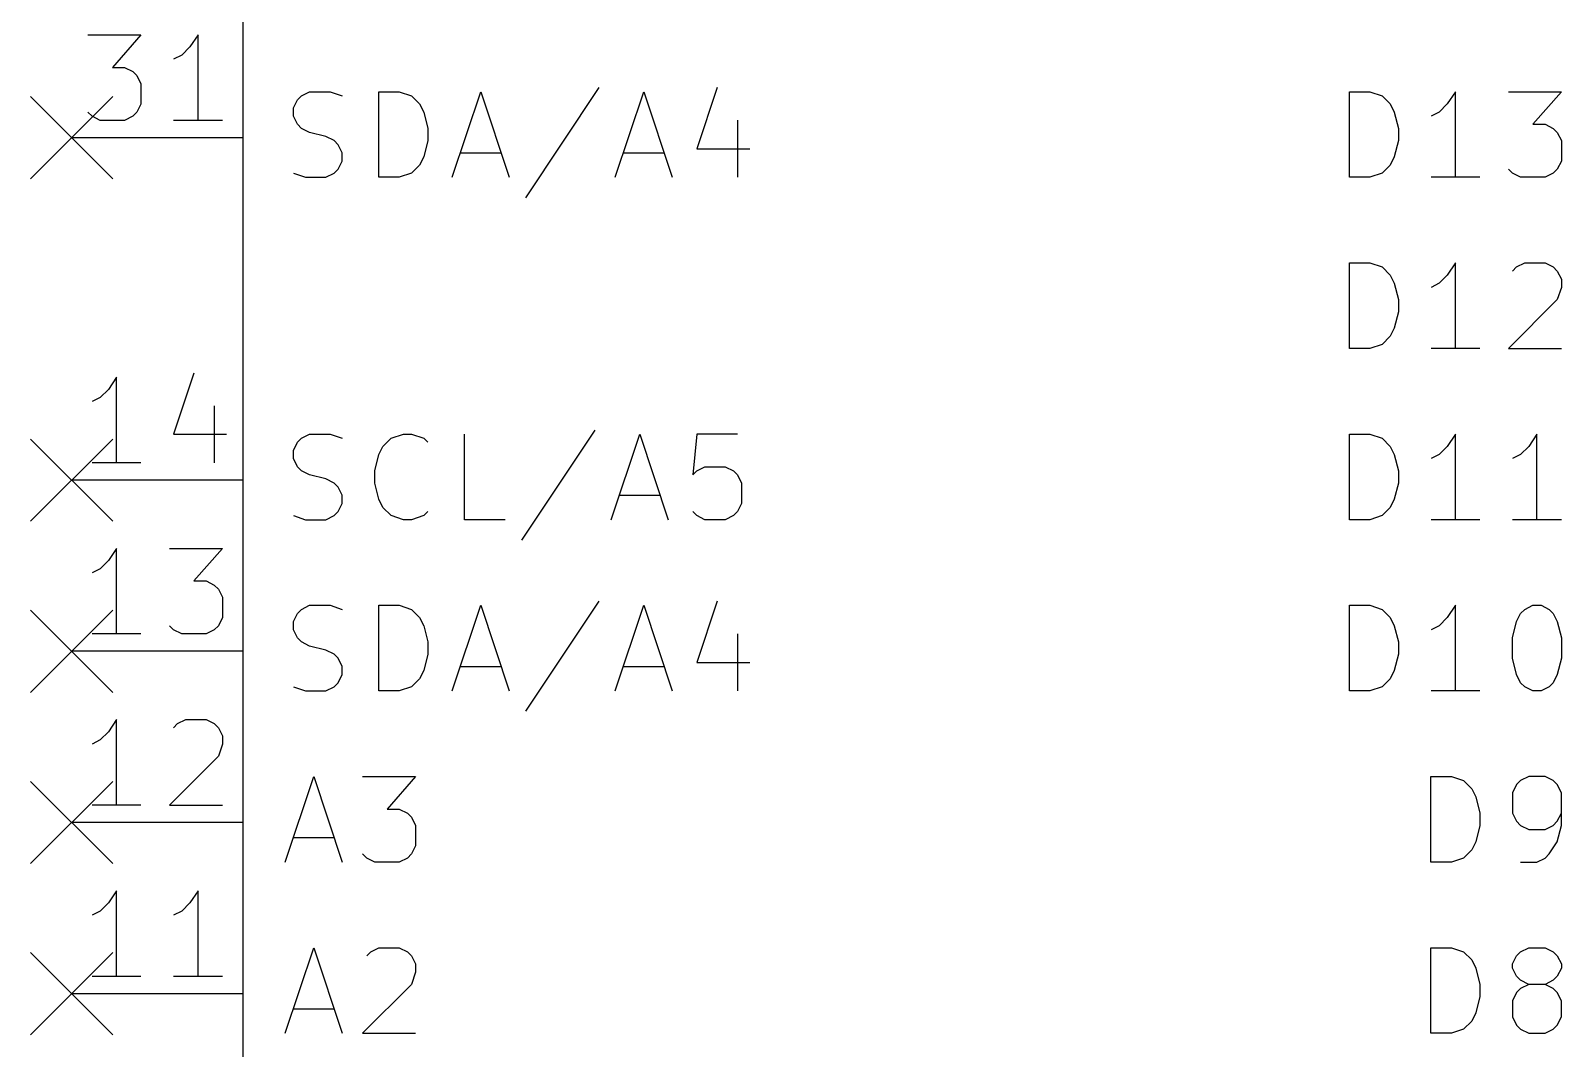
# Model space of a CAD drawing. Extents: x 0.4 to 11.3, y -7.9 to -0.4.
# Drawn here: x 1.376 to 2.27, y -5.132 to -4.537 of the extents above; entities that cross this region are included whole.
import ezdxf

# ---------------------------------------------------------------- set-up
doc = ezdxf.new("R2010")
doc.units = 0
doc.header["$MEASUREMENT"] = 0
for name, color, linetype in [('BLUE2', 5, 'CONTINUOUS'), ('CYAN2', 4, 'CONTINUOUS'), ('LYELLOW', 51, 'CONTINUOUS'), ('RED2', 1, 'CONTINUOUS'), ('RED3', 11, 'CONTINUOUS')]:
    doc.layers.add(name, color=color, linetype=linetype)

msp = doc.modelspace()

# ---------------------------------------------------------------- linework, layer by layer
at = {"layer": 'BLUE2', "linetype": 'CONTINUOUS'}
for p, q in [((1.376, -4.576), (1.424, -4.624)), ((1.424, -4.576), (1.376, -4.624)), ((1.376, -4.776), (1.424, -4.824)), ((1.424, -4.776), (1.376, -4.824)), ((1.376, -4.876), (1.424, -4.924)), ((1.424, -4.876), (1.376, -4.924)), ((1.376, -4.976), (1.424, -5.024)), ((1.424, -4.976), (1.376, -5.024)), ((1.376, -5.076), (1.424, -5.124)), ((1.424, -5.076), (1.376, -5.124))]:
    msp.add_line(p, q, dxfattribs=at)
at = {"layer": 'CYAN2', "linetype": 'CONTINUOUS'}
for p, q in [((1.70809, -4.57075), (1.66524, -4.63504)), ((1.70809, -4.57075), (1.66524, -4.63504)), ((1.77714, -4.57075), (1.76524, -4.60646)), ((1.77714, -4.57075), (1.76524, -4.60646)), ((1.52952, -4.58265), (1.5319, -4.57789)), ((1.52952, -4.58265), (1.5319, -4.57789)), ((1.5319, -4.57789), (1.53428, -4.57551)), ((1.5319, -4.57789), (1.53428, -4.57551)), ((1.53428, -4.57551), (1.53905, -4.57313)), ((1.53428, -4.57551), (1.53905, -4.57313)), ((1.53905, -4.57313), (1.55095, -4.57313)), ((1.53905, -4.57313), (1.55095, -4.57313)), ((1.55095, -4.57313), (1.55809, -4.57551)), ((1.55095, -4.57313), (1.55809, -4.57551)), ((1.57952, -4.62313), (1.57952, -4.57313)), ((1.57952, -4.57313), (1.59143, -4.57313)), ((1.57952, -4.62313), (1.57952, -4.57313)), ((1.57952, -4.57313), (1.59143, -4.57313)), ((1.59143, -4.57313), (1.59857, -4.57551)), ((1.59143, -4.57313), (1.59857, -4.57551)), ((1.59857, -4.57551), (1.60333, -4.58028)), ((1.59857, -4.57551), (1.60333, -4.58028)), ((1.62238, -4.62313), (1.63904, -4.57313)), ((1.62238, -4.62313), (1.63904, -4.57313)), ((1.63904, -4.57313), (1.65571, -4.62313)), ((1.63904, -4.57313), (1.65571, -4.62313)), ((1.71762, -4.62313), (1.73428, -4.57313)), ((1.71762, -4.62313), (1.73428, -4.57313)), ((1.73428, -4.57313), (1.75095, -4.62313)), ((1.73428, -4.57313), (1.75095, -4.62313)), ((2.14667, -4.62313), (2.14667, -4.57313)), ((2.14667, -4.57313), (2.15857, -4.57313)), ((2.14667, -4.62313), (2.14667, -4.57313)), ((2.14667, -4.57313), (2.15857, -4.57313)), ((2.15857, -4.57313), (2.16571, -4.57551)), ((2.15857, -4.57313), (2.16571, -4.57551)), ((2.16571, -4.57551), (2.17048, -4.58028)), ((2.16571, -4.57551), (2.17048, -4.58028)), ((2.20857, -4.57313), (2.20381, -4.58028)), ((2.20857, -4.57313), (2.20381, -4.58028)), ((2.20857, -4.62313), (2.20857, -4.57313)), ((2.20857, -4.62313), (2.20857, -4.57313)), ((2.23952, -4.57313), (2.27048, -4.57313)), ((2.23952, -4.57313), (2.27048, -4.57313)), ((2.27048, -4.57313), (2.25381, -4.59218)), ((2.27048, -4.57313), (2.25381, -4.59218)), ((1.52952, -4.58742), (1.52952, -4.58265)), ((1.52952, -4.58742), (1.52952, -4.58265)), ((1.5319, -4.59218), (1.52952, -4.58742)), ((1.5319, -4.59218), (1.52952, -4.58742)), ((1.60333, -4.58028), (1.60571, -4.58504)), ((1.60333, -4.58028), (1.60571, -4.58504)), ((1.60571, -4.58504), (1.60809, -4.59456)), ((1.60571, -4.58504), (1.60809, -4.59456)), ((2.17048, -4.58028), (2.17286, -4.58504)), ((2.17048, -4.58028), (2.17286, -4.58504)), ((2.17286, -4.58504), (2.17524, -4.59456)), ((2.17286, -4.58504), (2.17524, -4.59456)), ((2.19905, -4.58504), (2.19429, -4.58742)), ((2.19905, -4.58504), (2.19429, -4.58742)), ((2.20381, -4.58028), (2.19905, -4.58504)), ((2.20381, -4.58028), (2.19905, -4.58504)), ((1.53428, -4.59456), (1.5319, -4.59218)), ((1.53428, -4.59456), (1.5319, -4.59218)), ((1.53905, -4.59694), (1.53428, -4.59456)), ((1.53905, -4.59694), (1.53428, -4.59456)), ((1.54857, -4.59932), (1.53905, -4.59694)), ((1.54857, -4.59932), (1.53905, -4.59694)), ((1.60809, -4.59456), (1.60809, -4.6017)), ((1.60809, -4.59456), (1.60809, -4.6017)), ((1.78905, -4.5898), (1.78905, -4.62313)), ((1.78905, -4.5898), (1.78905, -4.62313)), ((2.17524, -4.59456), (2.17524, -4.6017)), ((2.17524, -4.59456), (2.17524, -4.6017)), ((2.25381, -4.59218), (2.26095, -4.59218)), ((2.25381, -4.59218), (2.26095, -4.59218)), ((2.26095, -4.59218), (2.26571, -4.59456)), ((2.26095, -4.59218), (2.26571, -4.59456)), ((2.26571, -4.59456), (2.26809, -4.59694)), ((2.26571, -4.59456), (2.26809, -4.59694)), ((2.26809, -4.59694), (2.27048, -4.6017)), ((2.26809, -4.59694), (2.27048, -4.6017)), ((1.55333, -4.6017), (1.54857, -4.59932)), ((1.55333, -4.6017), (1.54857, -4.59932)), ((1.55571, -4.60408), (1.55333, -4.6017)), ((1.55571, -4.60408), (1.55333, -4.6017)), ((1.55809, -4.60885), (1.55571, -4.60408)), ((1.55809, -4.60885), (1.55571, -4.60408)), ((1.60809, -4.6017), (1.60571, -4.61122)), ((1.60809, -4.6017), (1.60571, -4.61122)), ((1.76524, -4.60646), (1.79619, -4.60646)), ((1.76524, -4.60646), (1.79619, -4.60646)), ((2.17524, -4.6017), (2.17286, -4.61122)), ((2.17524, -4.6017), (2.17286, -4.61122)), ((2.27048, -4.6017), (2.27048, -4.61361)), ((2.27048, -4.6017), (2.27048, -4.61361)), ((1.55571, -4.61837), (1.55809, -4.61361)), ((1.55571, -4.61837), (1.55809, -4.61361)), ((1.55809, -4.61361), (1.55809, -4.60885)), ((1.55809, -4.61361), (1.55809, -4.60885)), ((1.60571, -4.61122), (1.60333, -4.61599)), ((1.60571, -4.61122), (1.60333, -4.61599)), ((1.62714, -4.60885), (1.65095, -4.60885)), ((1.62714, -4.60885), (1.65095, -4.60885)), ((1.72238, -4.60885), (1.74619, -4.60885)), ((1.72238, -4.60885), (1.74619, -4.60885)), ((2.17286, -4.61122), (2.17048, -4.61599)), ((2.17286, -4.61122), (2.17048, -4.61599)), ((2.27048, -4.61361), (2.26809, -4.61837)), ((2.27048, -4.61361), (2.26809, -4.61837)), ((1.52952, -4.62075), (1.53667, -4.62313)), ((1.52952, -4.62075), (1.53667, -4.62313)), ((1.53667, -4.62313), (1.54857, -4.62313)), ((1.53667, -4.62313), (1.54857, -4.62313)), ((1.54857, -4.62313), (1.55333, -4.62075)), ((1.54857, -4.62313), (1.55333, -4.62075)), ((1.55333, -4.62075), (1.55571, -4.61837)), ((1.55333, -4.62075), (1.55571, -4.61837)), ((1.59143, -4.62313), (1.57952, -4.62313)), ((1.59143, -4.62313), (1.57952, -4.62313)), ((1.59857, -4.62075), (1.59143, -4.62313)), ((1.59857, -4.62075), (1.59143, -4.62313)), ((1.60333, -4.61599), (1.59857, -4.62075)), ((1.60333, -4.61599), (1.59857, -4.62075)), ((2.15857, -4.62313), (2.14667, -4.62313)), ((2.15857, -4.62313), (2.14667, -4.62313)), ((2.16571, -4.62075), (2.15857, -4.62313)), ((2.16571, -4.62075), (2.15857, -4.62313)), ((2.17048, -4.61599), (2.16571, -4.62075)), ((2.17048, -4.61599), (2.16571, -4.62075)), ((2.22286, -4.62313), (2.19429, -4.62313)), ((2.22286, -4.62313), (2.19429, -4.62313)), ((2.24191, -4.62075), (2.23952, -4.61837)), ((2.24191, -4.62075), (2.23952, -4.61837)), ((2.24667, -4.62313), (2.24191, -4.62075)), ((2.24667, -4.62313), (2.24191, -4.62075)), ((2.26095, -4.62313), (2.24667, -4.62313)), ((2.26095, -4.62313), (2.24667, -4.62313)), ((2.26571, -4.62075), (2.26095, -4.62313)), ((2.26571, -4.62075), (2.26095, -4.62313)), ((2.26809, -4.61837), (2.26571, -4.62075)), ((2.26809, -4.61837), (2.26571, -4.62075)), ((2.14667, -4.72313), (2.14667, -4.67313)), ((2.14667, -4.67313), (2.15857, -4.67313)), ((2.14667, -4.72313), (2.14667, -4.67313)), ((2.14667, -4.67313), (2.15857, -4.67313)), ((2.15857, -4.67313), (2.16571, -4.67551)), ((2.15857, -4.67313), (2.16571, -4.67551)), ((2.16571, -4.67551), (2.17048, -4.68028)), ((2.16571, -4.67551), (2.17048, -4.68028)), ((2.20857, -4.67313), (2.20381, -4.68028)), ((2.20857, -4.67313), (2.20381, -4.68028)), ((2.20857, -4.72313), (2.20857, -4.67313)), ((2.20857, -4.72313), (2.20857, -4.67313)), ((2.24191, -4.67789), (2.24428, -4.67551)), ((2.24191, -4.67789), (2.24428, -4.67551)), ((2.24428, -4.67551), (2.24905, -4.67313)), ((2.24428, -4.67551), (2.24905, -4.67313)), ((2.24905, -4.67313), (2.26095, -4.67313)), ((2.24905, -4.67313), (2.26095, -4.67313)), ((2.26095, -4.67313), (2.26571, -4.67551)), ((2.26095, -4.67313), (2.26571, -4.67551)), ((2.26571, -4.67551), (2.26809, -4.67789)), ((2.26571, -4.67551), (2.26809, -4.67789)), ((2.26809, -4.67789), (2.27048, -4.68265)), ((2.26809, -4.67789), (2.27048, -4.68265)), ((2.17048, -4.68028), (2.17286, -4.68504)), ((2.17048, -4.68028), (2.17286, -4.68504)), ((2.17286, -4.68504), (2.17524, -4.69456)), ((2.17286, -4.68504), (2.17524, -4.69456)), ((2.19905, -4.68504), (2.19429, -4.68742)), ((2.19905, -4.68504), (2.19429, -4.68742)), ((2.20381, -4.68028), (2.19905, -4.68504)), ((2.20381, -4.68028), (2.19905, -4.68504)), ((2.27048, -4.68265), (2.27048, -4.68742)), ((2.27048, -4.68265), (2.27048, -4.68742)), ((2.17524, -4.69456), (2.17524, -4.7017)), ((2.17524, -4.69456), (2.17524, -4.7017)), ((2.26809, -4.69456), (2.23952, -4.72313)), ((2.26809, -4.69456), (2.23952, -4.72313)), ((2.27048, -4.68742), (2.26809, -4.69456)), ((2.27048, -4.68742), (2.26809, -4.69456)), ((2.17524, -4.7017), (2.17286, -4.71122)), ((2.17524, -4.7017), (2.17286, -4.71122)), ((2.17286, -4.71122), (2.17048, -4.71599)), ((2.17286, -4.71122), (2.17048, -4.71599)), ((2.16571, -4.72075), (2.15857, -4.72313)), ((2.16571, -4.72075), (2.15857, -4.72313)), ((2.17048, -4.71599), (2.16571, -4.72075)), ((2.17048, -4.71599), (2.16571, -4.72075)), ((2.15857, -4.72313), (2.14667, -4.72313)), ((2.15857, -4.72313), (2.14667, -4.72313)), ((2.22286, -4.72313), (2.19429, -4.72313)), ((2.22286, -4.72313), (2.19429, -4.72313)), ((2.23952, -4.72313), (2.27048, -4.72313)), ((2.23952, -4.72313), (2.27048, -4.72313)), ((1.5319, -4.77789), (1.53428, -4.77551)), ((1.5319, -4.77789), (1.53428, -4.77551)), ((1.53428, -4.77551), (1.53905, -4.77313)), ((1.53428, -4.77551), (1.53905, -4.77313)), ((1.53905, -4.77313), (1.55095, -4.77313)), ((1.53905, -4.77313), (1.55095, -4.77313)), ((1.55095, -4.77313), (1.55809, -4.77551)), ((1.55095, -4.77313), (1.55809, -4.77551)), ((1.5819, -4.78028), (1.58667, -4.77551)), ((1.5819, -4.78028), (1.58667, -4.77551)), ((1.58667, -4.77551), (1.59381, -4.77313)), ((1.58667, -4.77551), (1.59381, -4.77313)), ((1.59381, -4.77313), (1.59857, -4.77313)), ((1.59381, -4.77313), (1.59857, -4.77313)), ((1.59857, -4.77313), (1.60571, -4.77551)), ((1.59857, -4.77313), (1.60571, -4.77551)), ((1.60571, -4.77551), (1.60809, -4.77789)), ((1.60571, -4.77551), (1.60809, -4.77789)), ((1.62952, -4.82313), (1.62952, -4.77313)), ((1.62952, -4.82313), (1.62952, -4.77313)), ((1.70571, -4.77075), (1.66285, -4.83504)), ((1.70571, -4.77075), (1.66285, -4.83504)), ((1.71524, -4.82313), (1.7319, -4.77313)), ((1.71524, -4.82313), (1.7319, -4.77313)), ((1.7319, -4.77313), (1.74857, -4.82313)), ((1.7319, -4.77313), (1.74857, -4.82313)), ((1.76524, -4.77313), (1.76286, -4.79694)), ((1.76524, -4.77313), (1.76286, -4.79694)), ((1.78905, -4.77313), (1.76524, -4.77313)), ((1.78905, -4.77313), (1.76524, -4.77313)), ((2.14667, -4.82313), (2.14667, -4.77313)), ((2.14667, -4.77313), (2.15857, -4.77313)), ((2.14667, -4.82313), (2.14667, -4.77313)), ((2.14667, -4.77313), (2.15857, -4.77313)), ((2.15857, -4.77313), (2.16571, -4.77551)), ((2.15857, -4.77313), (2.16571, -4.77551)), ((2.16571, -4.77551), (2.17048, -4.78028)), ((2.16571, -4.77551), (2.17048, -4.78028)), ((2.20857, -4.77313), (2.20381, -4.78028)), ((2.20857, -4.77313), (2.20381, -4.78028)), ((2.20857, -4.82313), (2.20857, -4.77313)), ((2.20857, -4.82313), (2.20857, -4.77313)), ((2.25619, -4.77313), (2.25143, -4.78028)), ((2.25619, -4.77313), (2.25143, -4.78028)), ((2.25619, -4.82313), (2.25619, -4.77313)), ((2.25619, -4.82313), (2.25619, -4.77313)), ((1.52952, -4.78265), (1.5319, -4.77789)), ((1.52952, -4.78265), (1.5319, -4.77789)), ((1.52952, -4.78742), (1.52952, -4.78265)), ((1.52952, -4.78742), (1.52952, -4.78265)), ((1.57714, -4.79456), (1.57952, -4.78504)), ((1.57714, -4.79456), (1.57952, -4.78504)), ((1.57952, -4.78504), (1.5819, -4.78028)), ((1.57952, -4.78504), (1.5819, -4.78028)), ((2.17048, -4.78028), (2.17286, -4.78504)), ((2.17048, -4.78028), (2.17286, -4.78504)), ((2.17286, -4.78504), (2.17524, -4.79456)), ((2.17286, -4.78504), (2.17524, -4.79456)), ((2.19905, -4.78504), (2.19429, -4.78742)), ((2.19905, -4.78504), (2.19429, -4.78742)), ((2.20381, -4.78028), (2.19905, -4.78504)), ((2.20381, -4.78028), (2.19905, -4.78504)), ((2.24667, -4.78504), (2.24191, -4.78742)), ((2.24667, -4.78504), (2.24191, -4.78742)), ((2.25143, -4.78028), (2.24667, -4.78504)), ((2.25143, -4.78028), (2.24667, -4.78504)), ((1.5319, -4.79218), (1.52952, -4.78742)), ((1.5319, -4.79218), (1.52952, -4.78742)), ((1.53428, -4.79456), (1.5319, -4.79218)), ((1.53428, -4.79456), (1.5319, -4.79218)), ((1.76524, -4.79456), (1.77, -4.79218)), ((1.76524, -4.79456), (1.77, -4.79218)), ((1.77, -4.79218), (1.78191, -4.79218)), ((1.77, -4.79218), (1.78191, -4.79218)), ((1.78191, -4.79218), (1.78667, -4.79456)), ((1.78191, -4.79218), (1.78667, -4.79456)), ((1.53905, -4.79694), (1.53428, -4.79456)), ((1.53905, -4.79694), (1.53428, -4.79456)), ((1.54857, -4.79932), (1.53905, -4.79694)), ((1.54857, -4.79932), (1.53905, -4.79694)), ((1.55333, -4.8017), (1.54857, -4.79932)), ((1.55333, -4.8017), (1.54857, -4.79932)), ((1.55571, -4.80408), (1.55333, -4.8017)), ((1.55571, -4.80408), (1.55333, -4.8017)), ((1.57714, -4.8017), (1.57714, -4.79456)), ((1.57714, -4.8017), (1.57714, -4.79456)), ((1.57952, -4.81122), (1.57714, -4.8017)), ((1.57952, -4.81122), (1.57714, -4.8017)), ((1.76286, -4.79694), (1.76524, -4.79456)), ((1.76286, -4.79694), (1.76524, -4.79456)), ((1.78667, -4.79456), (1.78905, -4.79694)), ((1.78667, -4.79456), (1.78905, -4.79694)), ((1.78905, -4.79694), (1.79143, -4.8017)), ((1.78905, -4.79694), (1.79143, -4.8017)), ((1.79143, -4.8017), (1.79143, -4.81361)), ((1.79143, -4.8017), (1.79143, -4.81361)), ((2.17524, -4.8017), (2.17286, -4.81122)), ((2.17524, -4.8017), (2.17286, -4.81122)), ((2.17524, -4.79456), (2.17524, -4.8017)), ((2.17524, -4.79456), (2.17524, -4.8017)), ((1.55809, -4.80885), (1.55571, -4.80408)), ((1.55809, -4.80885), (1.55571, -4.80408)), ((1.55809, -4.81361), (1.55809, -4.80885)), ((1.55809, -4.81361), (1.55809, -4.80885)), ((1.5819, -4.81599), (1.57952, -4.81122)), ((1.5819, -4.81599), (1.57952, -4.81122)), ((1.72, -4.80885), (1.74381, -4.80885)), ((1.72, -4.80885), (1.74381, -4.80885)), ((2.17286, -4.81122), (2.17048, -4.81599)), ((2.17286, -4.81122), (2.17048, -4.81599)), ((1.52952, -4.82075), (1.53667, -4.82313)), ((1.52952, -4.82075), (1.53667, -4.82313)), ((1.54857, -4.82313), (1.55333, -4.82075)), ((1.54857, -4.82313), (1.55333, -4.82075)), ((1.55333, -4.82075), (1.55571, -4.81837)), ((1.55333, -4.82075), (1.55571, -4.81837)), ((1.55571, -4.81837), (1.55809, -4.81361)), ((1.55571, -4.81837), (1.55809, -4.81361)), ((1.58667, -4.82075), (1.5819, -4.81599)), ((1.58667, -4.82075), (1.5819, -4.81599)), ((1.59381, -4.82313), (1.58667, -4.82075)), ((1.59381, -4.82313), (1.58667, -4.82075)), ((1.60571, -4.82075), (1.59857, -4.82313)), ((1.60571, -4.82075), (1.59857, -4.82313)), ((1.60809, -4.81837), (1.60571, -4.82075)), ((1.60809, -4.81837), (1.60571, -4.82075)), ((1.76524, -4.82075), (1.76286, -4.81837)), ((1.76524, -4.82075), (1.76286, -4.81837)), ((1.77, -4.82313), (1.76524, -4.82075)), ((1.77, -4.82313), (1.76524, -4.82075)), ((1.78667, -4.82075), (1.78191, -4.82313)), ((1.78667, -4.82075), (1.78191, -4.82313)), ((1.78905, -4.81837), (1.78667, -4.82075)), ((1.78905, -4.81837), (1.78667, -4.82075)), ((1.79143, -4.81361), (1.78905, -4.81837)), ((1.79143, -4.81361), (1.78905, -4.81837)), ((2.16571, -4.82075), (2.15857, -4.82313)), ((2.16571, -4.82075), (2.15857, -4.82313)), ((2.17048, -4.81599), (2.16571, -4.82075)), ((2.17048, -4.81599), (2.16571, -4.82075)), ((1.53667, -4.82313), (1.54857, -4.82313)), ((1.53667, -4.82313), (1.54857, -4.82313)), ((1.59857, -4.82313), (1.59381, -4.82313)), ((1.59857, -4.82313), (1.59381, -4.82313)), ((1.65333, -4.82313), (1.62952, -4.82313)), ((1.65333, -4.82313), (1.62952, -4.82313)), ((1.78191, -4.82313), (1.77, -4.82313)), ((1.78191, -4.82313), (1.77, -4.82313)), ((2.15857, -4.82313), (2.14667, -4.82313)), ((2.15857, -4.82313), (2.14667, -4.82313)), ((2.22286, -4.82313), (2.19429, -4.82313)), ((2.22286, -4.82313), (2.19429, -4.82313)), ((2.27048, -4.82313), (2.24191, -4.82313)), ((2.27048, -4.82313), (2.24191, -4.82313)), ((1.53428, -4.87551), (1.53905, -4.87313)), ((1.53428, -4.87551), (1.53905, -4.87313)), ((1.53905, -4.87313), (1.55095, -4.87313)), ((1.53905, -4.87313), (1.55095, -4.87313)), ((1.55095, -4.87313), (1.55809, -4.87551)), ((1.55095, -4.87313), (1.55809, -4.87551)), ((1.57952, -4.92313), (1.57952, -4.87313)), ((1.57952, -4.87313), (1.59143, -4.87313)), ((1.57952, -4.92313), (1.57952, -4.87313)), ((1.57952, -4.87313), (1.59143, -4.87313)), ((1.59143, -4.87313), (1.59857, -4.87551)), ((1.59143, -4.87313), (1.59857, -4.87551)), ((1.62238, -4.92313), (1.63904, -4.87313)), ((1.62238, -4.92313), (1.63904, -4.87313)), ((1.63904, -4.87313), (1.65571, -4.92313)), ((1.63904, -4.87313), (1.65571, -4.92313)), ((1.70809, -4.87075), (1.66524, -4.93504)), ((1.70809, -4.87075), (1.66524, -4.93504)), ((1.71762, -4.92313), (1.73428, -4.87313)), ((1.71762, -4.92313), (1.73428, -4.87313)), ((1.73428, -4.87313), (1.75095, -4.92313)), ((1.73428, -4.87313), (1.75095, -4.92313)), ((1.77714, -4.87075), (1.76524, -4.90646)), ((1.77714, -4.87075), (1.76524, -4.90646)), ((2.14667, -4.92313), (2.14667, -4.87313)), ((2.14667, -4.87313), (2.15857, -4.87313)), ((2.14667, -4.92313), (2.14667, -4.87313)), ((2.14667, -4.87313), (2.15857, -4.87313)), ((2.15857, -4.87313), (2.16571, -4.87551)), ((2.15857, -4.87313), (2.16571, -4.87551)), ((2.20857, -4.87313), (2.20381, -4.88028)), ((2.20857, -4.87313), (2.20381, -4.88028)), ((2.20857, -4.92313), (2.20857, -4.87313)), ((2.20857, -4.92313), (2.20857, -4.87313)), ((2.24905, -4.87551), (2.25381, -4.87313)), ((2.24905, -4.87551), (2.25381, -4.87313)), ((2.25381, -4.87313), (2.25857, -4.87313)), ((2.25381, -4.87313), (2.25857, -4.87313)), ((2.25857, -4.87313), (2.26333, -4.87551)), ((2.25857, -4.87313), (2.26333, -4.87551)), ((1.52952, -4.88265), (1.5319, -4.87789)), ((1.52952, -4.88265), (1.5319, -4.87789)), ((1.52952, -4.88742), (1.52952, -4.88265)), ((1.52952, -4.88742), (1.52952, -4.88265)), ((1.5319, -4.87789), (1.53428, -4.87551)), ((1.5319, -4.87789), (1.53428, -4.87551)), ((1.59857, -4.87551), (1.60333, -4.88028)), ((1.59857, -4.87551), (1.60333, -4.88028)), ((1.60333, -4.88028), (1.60571, -4.88504)), ((1.60333, -4.88028), (1.60571, -4.88504)), ((2.16571, -4.87551), (2.17048, -4.88028)), ((2.16571, -4.87551), (2.17048, -4.88028)), ((2.17048, -4.88028), (2.17286, -4.88504)), ((2.17048, -4.88028), (2.17286, -4.88504)), ((2.20381, -4.88028), (2.19905, -4.88504)), ((2.20381, -4.88028), (2.19905, -4.88504)), ((2.24191, -4.89218), (2.24428, -4.88265)), ((2.24191, -4.89218), (2.24428, -4.88265)), ((2.24428, -4.88265), (2.24667, -4.87789)), ((2.24428, -4.88265), (2.24667, -4.87789)), ((2.24667, -4.87789), (2.24905, -4.87551)), ((2.24667, -4.87789), (2.24905, -4.87551)), ((2.26333, -4.87551), (2.26571, -4.87789)), ((2.26333, -4.87551), (2.26571, -4.87789)), ((2.26571, -4.87789), (2.26809, -4.88265)), ((2.26571, -4.87789), (2.26809, -4.88265)), ((2.26809, -4.88265), (2.27048, -4.89218)), ((2.26809, -4.88265), (2.27048, -4.89218)), ((1.5319, -4.89218), (1.52952, -4.88742)), ((1.5319, -4.89218), (1.52952, -4.88742)), ((1.53428, -4.89456), (1.5319, -4.89218)), ((1.53428, -4.89456), (1.5319, -4.89218)), ((1.60571, -4.88504), (1.60809, -4.89456)), ((1.60571, -4.88504), (1.60809, -4.89456)), ((1.78905, -4.8898), (1.78905, -4.92313)), ((1.78905, -4.8898), (1.78905, -4.92313)), ((2.17286, -4.88504), (2.17524, -4.89456)), ((2.17286, -4.88504), (2.17524, -4.89456)), ((2.19905, -4.88504), (2.19429, -4.88742)), ((2.19905, -4.88504), (2.19429, -4.88742)), ((2.24191, -4.90408), (2.24191, -4.89218)), ((2.24191, -4.90408), (2.24191, -4.89218)), ((2.27048, -4.89218), (2.27048, -4.90408)), ((2.27048, -4.89218), (2.27048, -4.90408)), ((1.53905, -4.89694), (1.53428, -4.89456)), ((1.53905, -4.89694), (1.53428, -4.89456)), ((1.54857, -4.89932), (1.53905, -4.89694)), ((1.54857, -4.89932), (1.53905, -4.89694)), ((1.55333, -4.9017), (1.54857, -4.89932)), ((1.55333, -4.9017), (1.54857, -4.89932)), ((1.55571, -4.90408), (1.55333, -4.9017)), ((1.55571, -4.90408), (1.55333, -4.9017)), ((1.60809, -4.9017), (1.60571, -4.91122)), ((1.60809, -4.9017), (1.60571, -4.91122)), ((1.60809, -4.89456), (1.60809, -4.9017)), ((1.60809, -4.89456), (1.60809, -4.9017)), ((2.17524, -4.9017), (2.17286, -4.91122)), ((2.17524, -4.9017), (2.17286, -4.91122)), ((2.17524, -4.89456), (2.17524, -4.9017)), ((2.17524, -4.89456), (2.17524, -4.9017)), ((1.55809, -4.90885), (1.55571, -4.90408)), ((1.55809, -4.90885), (1.55571, -4.90408)), ((1.55809, -4.91361), (1.55809, -4.90885)), ((1.55809, -4.91361), (1.55809, -4.90885)), ((1.62714, -4.90885), (1.65095, -4.90885)), ((1.62714, -4.90885), (1.65095, -4.90885)), ((1.72238, -4.90885), (1.74619, -4.90885)), ((1.72238, -4.90885), (1.74619, -4.90885)), ((1.76524, -4.90646), (1.79619, -4.90646)), ((1.76524, -4.90646), (1.79619, -4.90646)), ((2.24428, -4.91361), (2.24191, -4.90408)), ((2.24428, -4.91361), (2.24191, -4.90408)), ((2.27048, -4.90408), (2.26809, -4.91361)), ((2.27048, -4.90408), (2.26809, -4.91361)), ((1.55333, -4.92075), (1.55571, -4.91837)), ((1.55333, -4.92075), (1.55571, -4.91837)), ((1.55571, -4.91837), (1.55809, -4.91361)), ((1.55571, -4.91837), (1.55809, -4.91361)), ((1.60333, -4.91599), (1.59857, -4.92075)), ((1.60333, -4.91599), (1.59857, -4.92075)), ((1.60571, -4.91122), (1.60333, -4.91599)), ((1.60571, -4.91122), (1.60333, -4.91599)), ((2.17048, -4.91599), (2.16571, -4.92075)), ((2.17048, -4.91599), (2.16571, -4.92075)), ((2.17286, -4.91122), (2.17048, -4.91599)), ((2.17286, -4.91122), (2.17048, -4.91599)), ((2.24667, -4.91837), (2.24428, -4.91361)), ((2.24667, -4.91837), (2.24428, -4.91361)), ((2.24905, -4.92075), (2.24667, -4.91837)), ((2.24905, -4.92075), (2.24667, -4.91837)), ((2.26571, -4.91837), (2.26333, -4.92075)), ((2.26571, -4.91837), (2.26333, -4.92075)), ((2.26809, -4.91361), (2.26571, -4.91837)), ((2.26809, -4.91361), (2.26571, -4.91837)), ((1.52952, -4.92075), (1.53667, -4.92313)), ((1.52952, -4.92075), (1.53667, -4.92313)), ((1.53667, -4.92313), (1.54857, -4.92313)), ((1.53667, -4.92313), (1.54857, -4.92313)), ((1.54857, -4.92313), (1.55333, -4.92075)), ((1.54857, -4.92313), (1.55333, -4.92075)), ((1.59143, -4.92313), (1.57952, -4.92313)), ((1.59143, -4.92313), (1.57952, -4.92313)), ((1.59857, -4.92075), (1.59143, -4.92313)), ((1.59857, -4.92075), (1.59143, -4.92313)), ((2.15857, -4.92313), (2.14667, -4.92313)), ((2.15857, -4.92313), (2.14667, -4.92313)), ((2.16571, -4.92075), (2.15857, -4.92313)), ((2.16571, -4.92075), (2.15857, -4.92313)), ((2.22286, -4.92313), (2.19429, -4.92313)), ((2.22286, -4.92313), (2.19429, -4.92313)), ((2.25381, -4.92313), (2.24905, -4.92075)), ((2.25381, -4.92313), (2.24905, -4.92075)), ((2.25857, -4.92313), (2.25381, -4.92313)), ((2.25857, -4.92313), (2.25381, -4.92313)), ((2.26333, -4.92075), (2.25857, -4.92313)), ((2.26333, -4.92075), (2.25857, -4.92313)), ((1.52476, -5.02313), (1.54143, -4.97313)), ((1.52476, -5.02313), (1.54143, -4.97313)), ((1.54143, -4.97313), (1.55809, -5.02313)), ((1.54143, -4.97313), (1.55809, -5.02313)), ((1.57, -4.97313), (1.60095, -4.97313)), ((1.57, -4.97313), (1.60095, -4.97313)), ((1.60095, -4.97313), (1.58428, -4.99218)), ((1.60095, -4.97313), (1.58428, -4.99218)), ((2.19428, -5.02313), (2.19428, -4.97313)), ((2.19428, -4.97313), (2.20619, -4.97313)), ((2.19428, -5.02313), (2.19428, -4.97313)), ((2.19428, -4.97313), (2.20619, -4.97313)), ((2.20619, -4.97313), (2.21333, -4.97551)), ((2.20619, -4.97313), (2.21333, -4.97551)), ((2.25143, -4.97313), (2.24667, -4.97551)), ((2.25143, -4.97313), (2.24667, -4.97551)), ((2.26095, -4.97313), (2.25143, -4.97313)), ((2.26095, -4.97313), (2.25143, -4.97313)), ((2.26571, -4.97551), (2.26095, -4.97313)), ((2.26571, -4.97551), (2.26095, -4.97313)), ((2.21333, -4.97551), (2.21809, -4.98028)), ((2.21333, -4.97551), (2.21809, -4.98028)), ((2.21809, -4.98028), (2.22048, -4.98504)), ((2.21809, -4.98028), (2.22048, -4.98504)), ((2.24428, -4.97789), (2.24191, -4.98265)), ((2.24428, -4.97789), (2.24191, -4.98265)), ((2.24667, -4.97551), (2.24428, -4.97789)), ((2.24667, -4.97551), (2.24428, -4.97789)), ((2.26809, -4.97789), (2.26571, -4.97551)), ((2.26809, -4.97789), (2.26571, -4.97551)), ((2.27048, -4.98265), (2.26809, -4.97789)), ((2.27048, -4.98265), (2.26809, -4.97789)), ((2.22048, -4.98504), (2.22285, -4.99456)), ((2.22048, -4.98504), (2.22285, -4.99456)), ((2.24191, -4.98265), (2.24191, -4.99456)), ((2.24191, -4.98265), (2.24191, -4.99456)), ((2.27048, -5.0017), (2.27048, -4.98265)), ((2.27048, -5.0017), (2.27048, -4.98265)), ((1.58428, -4.99218), (1.59143, -4.99218)), ((1.58428, -4.99218), (1.59143, -4.99218)), ((1.59143, -4.99218), (1.59619, -4.99456)), ((1.59143, -4.99218), (1.59619, -4.99456)), ((1.59619, -4.99456), (1.59857, -4.99694)), ((1.59619, -4.99456), (1.59857, -4.99694)), ((1.59857, -4.99694), (1.60095, -5.0017)), ((1.59857, -4.99694), (1.60095, -5.0017)), ((2.22285, -4.99456), (2.22285, -5.0017)), ((2.22285, -4.99456), (2.22285, -5.0017)), ((2.24191, -4.99456), (2.24428, -4.99932)), ((2.24191, -4.99456), (2.24428, -4.99932)), ((2.24428, -4.99932), (2.24667, -5.0017)), ((2.24428, -4.99932), (2.24667, -5.0017)), ((2.26571, -5.0017), (2.26809, -4.99932)), ((2.26571, -5.0017), (2.26809, -4.99932)), ((2.26809, -4.99932), (2.27048, -4.99456)), ((2.26809, -4.99932), (2.27048, -4.99456)), ((1.52952, -5.00885), (1.55333, -5.00885)), ((1.52952, -5.00885), (1.55333, -5.00885)), ((1.60095, -5.0017), (1.60095, -5.01361)), ((1.60095, -5.0017), (1.60095, -5.01361)), ((2.22285, -5.0017), (2.22048, -5.01122)), ((2.22285, -5.0017), (2.22048, -5.01122)), ((2.24667, -5.0017), (2.25143, -5.00408)), ((2.24667, -5.0017), (2.25143, -5.00408)), ((2.25143, -5.00408), (2.26095, -5.00408)), ((2.25143, -5.00408), (2.26095, -5.00408)), ((2.26095, -5.00408), (2.26571, -5.0017)), ((2.26095, -5.00408), (2.26571, -5.0017)), ((2.26809, -5.01122), (2.27048, -5.0017)), ((2.26809, -5.01122), (2.27048, -5.0017)), ((1.60095, -5.01361), (1.59857, -5.01837)), ((1.60095, -5.01361), (1.59857, -5.01837)), ((2.21809, -5.01599), (2.21333, -5.02075)), ((2.21809, -5.01599), (2.21333, -5.02075)), ((2.22048, -5.01122), (2.21809, -5.01599)), ((2.22048, -5.01122), (2.21809, -5.01599)), ((2.26333, -5.01837), (2.26809, -5.01122)), ((2.26333, -5.01837), (2.26809, -5.01122)), ((1.57238, -5.02075), (1.57, -5.01837)), ((1.57238, -5.02075), (1.57, -5.01837)), ((1.57714, -5.02313), (1.57238, -5.02075)), ((1.57714, -5.02313), (1.57238, -5.02075)), ((1.59143, -5.02313), (1.57714, -5.02313)), ((1.59143, -5.02313), (1.57714, -5.02313)), ((1.59619, -5.02075), (1.59143, -5.02313)), ((1.59619, -5.02075), (1.59143, -5.02313)), ((1.59857, -5.01837), (1.59619, -5.02075)), ((1.59857, -5.01837), (1.59619, -5.02075)), ((2.20619, -5.02313), (2.19428, -5.02313)), ((2.20619, -5.02313), (2.19428, -5.02313)), ((2.21333, -5.02075), (2.20619, -5.02313)), ((2.21333, -5.02075), (2.20619, -5.02313)), ((2.24667, -5.02313), (2.25619, -5.02313)), ((2.24667, -5.02313), (2.25619, -5.02313)), ((2.25619, -5.02313), (2.26095, -5.02075)), ((2.25619, -5.02313), (2.26095, -5.02075)), ((2.26095, -5.02075), (2.26333, -5.01837)), ((2.26095, -5.02075), (2.26333, -5.01837)), ((1.52476, -5.12313), (1.54143, -5.07313)), ((1.52476, -5.12313), (1.54143, -5.07313)), ((1.54143, -5.07313), (1.55809, -5.12313)), ((1.54143, -5.07313), (1.55809, -5.12313)), ((1.57238, -5.07789), (1.57476, -5.07551)), ((1.57238, -5.07789), (1.57476, -5.07551)), ((1.57476, -5.07551), (1.57952, -5.07313)), ((1.57476, -5.07551), (1.57952, -5.07313)), ((1.57952, -5.07313), (1.59143, -5.07313)), ((1.57952, -5.07313), (1.59143, -5.07313)), ((1.59143, -5.07313), (1.59619, -5.07551)), ((1.59143, -5.07313), (1.59619, -5.07551)), ((1.59619, -5.07551), (1.59857, -5.07789)), ((1.59619, -5.07551), (1.59857, -5.07789)), ((1.59857, -5.07789), (1.60095, -5.08265)), ((1.59857, -5.07789), (1.60095, -5.08265)), ((2.19428, -5.12313), (2.19428, -5.07313)), ((2.19428, -5.07313), (2.20619, -5.07313)), ((2.19428, -5.12313), (2.19428, -5.07313)), ((2.19428, -5.07313), (2.20619, -5.07313)), ((2.20619, -5.07313), (2.21333, -5.07551)), ((2.20619, -5.07313), (2.21333, -5.07551)), ((2.21333, -5.07551), (2.21809, -5.08028)), ((2.21333, -5.07551), (2.21809, -5.08028)), ((2.21809, -5.08028), (2.22048, -5.08504)), ((2.21809, -5.08028), (2.22048, -5.08504)), ((2.24191, -5.08265), (2.24428, -5.07789)), ((2.24191, -5.08265), (2.24428, -5.07789)), ((2.24428, -5.07789), (2.24667, -5.07551)), ((2.24428, -5.07789), (2.24667, -5.07551)), ((2.24667, -5.07551), (2.25143, -5.07313)), ((2.24667, -5.07551), (2.25143, -5.07313)), ((2.25143, -5.07313), (2.26095, -5.07313)), ((2.25143, -5.07313), (2.26095, -5.07313)), ((2.26095, -5.07313), (2.26571, -5.07551)), ((2.26095, -5.07313), (2.26571, -5.07551)), ((2.26571, -5.07551), (2.26809, -5.07789)), ((2.26571, -5.07551), (2.26809, -5.07789)), ((2.26809, -5.07789), (2.27048, -5.08265)), ((2.26809, -5.07789), (2.27048, -5.08265)), ((1.60095, -5.08742), (1.59857, -5.09456)), ((1.60095, -5.08742), (1.59857, -5.09456)), ((1.60095, -5.08265), (1.60095, -5.08742)), ((1.60095, -5.08265), (1.60095, -5.08742)), ((2.22048, -5.08504), (2.22285, -5.09456)), ((2.22048, -5.08504), (2.22285, -5.09456)), ((2.24191, -5.08504), (2.24191, -5.08265)), ((2.24191, -5.08504), (2.24191, -5.08265)), ((2.24428, -5.0898), (2.24191, -5.08504)), ((2.24428, -5.0898), (2.24191, -5.08504)), ((2.27048, -5.08504), (2.26809, -5.0898)), ((2.27048, -5.08504), (2.26809, -5.0898)), ((2.27048, -5.08265), (2.27048, -5.08504)), ((2.27048, -5.08265), (2.27048, -5.08504)), ((1.59857, -5.09456), (1.57, -5.12313)), ((1.59857, -5.09456), (1.57, -5.12313)), ((2.22285, -5.09456), (2.22285, -5.1017)), ((2.22285, -5.09456), (2.22285, -5.1017)), ((2.24667, -5.09218), (2.24428, -5.0898)), ((2.24667, -5.09218), (2.24428, -5.0898)), ((2.24667, -5.09694), (2.24428, -5.09932)), ((2.24667, -5.09694), (2.24428, -5.09932)), ((2.25143, -5.09456), (2.24667, -5.09218)), ((2.25143, -5.09456), (2.24667, -5.09218)), ((2.25143, -5.09456), (2.24667, -5.09694)), ((2.25143, -5.09456), (2.24667, -5.09694)), ((2.26095, -5.09456), (2.25143, -5.09456)), ((2.26095, -5.09456), (2.25143, -5.09456)), ((2.26571, -5.09218), (2.26095, -5.09456)), ((2.26571, -5.09218), (2.26095, -5.09456)), ((2.26571, -5.09694), (2.26095, -5.09456)), ((2.26571, -5.09694), (2.26095, -5.09456)), ((2.26809, -5.0898), (2.26571, -5.09218)), ((2.26809, -5.0898), (2.26571, -5.09218)), ((2.26809, -5.09932), (2.26571, -5.09694)), ((2.26809, -5.09932), (2.26571, -5.09694)), ((2.22285, -5.1017), (2.22048, -5.11122)), ((2.22285, -5.1017), (2.22048, -5.11122)), ((2.24428, -5.09932), (2.24191, -5.10408)), ((2.24428, -5.09932), (2.24191, -5.10408)), ((2.24191, -5.10408), (2.24191, -5.11361)), ((2.24191, -5.10408), (2.24191, -5.11361)), ((2.27048, -5.10408), (2.26809, -5.09932)), ((2.27048, -5.10408), (2.26809, -5.09932)), ((2.27048, -5.11361), (2.27048, -5.10408)), ((2.27048, -5.11361), (2.27048, -5.10408)), ((1.52952, -5.10885), (1.55333, -5.10885)), ((1.52952, -5.10885), (1.55333, -5.10885)), ((2.21809, -5.11599), (2.21333, -5.12075)), ((2.21809, -5.11599), (2.21333, -5.12075)), ((2.22048, -5.11122), (2.21809, -5.11599)), ((2.22048, -5.11122), (2.21809, -5.11599)), ((2.24191, -5.11361), (2.24428, -5.11837)), ((2.24191, -5.11361), (2.24428, -5.11837)), ((2.26809, -5.11837), (2.27048, -5.11361)), ((2.26809, -5.11837), (2.27048, -5.11361)), ((1.57, -5.12313), (1.60095, -5.12313)), ((1.57, -5.12313), (1.60095, -5.12313)), ((2.20619, -5.12313), (2.19428, -5.12313)), ((2.20619, -5.12313), (2.19428, -5.12313)), ((2.21333, -5.12075), (2.20619, -5.12313)), ((2.21333, -5.12075), (2.20619, -5.12313)), ((2.24428, -5.11837), (2.24667, -5.12075)), ((2.24428, -5.11837), (2.24667, -5.12075)), ((2.24667, -5.12075), (2.25143, -5.12313)), ((2.24667, -5.12075), (2.25143, -5.12313)), ((2.25143, -5.12313), (2.26095, -5.12313)), ((2.25143, -5.12313), (2.26095, -5.12313)), ((2.26095, -5.12313), (2.26571, -5.12075)), ((2.26095, -5.12313), (2.26571, -5.12075)), ((2.26571, -5.12075), (2.26809, -5.11837)), ((2.26571, -5.12075), (2.26809, -5.11837))]:
    msp.add_line(p, q, dxfattribs=at)
at = {"layer": 'LYELLOW', "linetype": 'CONTINUOUS'}
msp.add_line((1.5, -4.3), (1.5, -6.2), dxfattribs=at)
at = {"layer": 'RED2', "linetype": 'CONTINUOUS'}
for p, q in [((1.5, -4.3), (1.5, -6.2)), ((1.5, -4.6), (1.4, -4.6)), ((1.5, -4.6), (1.4, -4.6)), ((1.5, -4.8), (1.4, -4.8)), ((1.5, -4.8), (1.4, -4.8)), ((1.5, -4.9), (1.4, -4.9)), ((1.5, -4.9), (1.4, -4.9)), ((1.5, -5), (1.4, -5)), ((1.5, -5), (1.4, -5)), ((1.5, -5.1), (1.4, -5.1)), ((1.5, -5.1), (1.4, -5.1))]:
    msp.add_line(p, q, dxfattribs=at)
at = {"layer": 'RED3', "linetype": 'CONTINUOUS'}
for p, q in [((1.40952, -4.53988), (1.44048, -4.53988)), ((1.40952, -4.53988), (1.44048, -4.53988)), ((1.44048, -4.53988), (1.42381, -4.55893)), ((1.44048, -4.53988), (1.42381, -4.55893)), ((1.47381, -4.53988), (1.46905, -4.54702)), ((1.47381, -4.53988), (1.46905, -4.54702)), ((1.47381, -4.58988), (1.47381, -4.53988)), ((1.47381, -4.58988), (1.47381, -4.53988)), ((1.46428, -4.55178), (1.45952, -4.55417)), ((1.46428, -4.55178), (1.45952, -4.55417)), ((1.46905, -4.54702), (1.46428, -4.55178)), ((1.46905, -4.54702), (1.46428, -4.55178)), ((1.42381, -4.55893), (1.43095, -4.55893)), ((1.42381, -4.55893), (1.43095, -4.55893)), ((1.43095, -4.55893), (1.43571, -4.56131)), ((1.43095, -4.55893), (1.43571, -4.56131)), ((1.43571, -4.56131), (1.43809, -4.56369)), ((1.43571, -4.56131), (1.43809, -4.56369)), ((1.43809, -4.56369), (1.44048, -4.56845)), ((1.43809, -4.56369), (1.44048, -4.56845)), ((1.44048, -4.56845), (1.44048, -4.58035)), ((1.44048, -4.56845), (1.44048, -4.58035)), ((1.41191, -4.5875), (1.40952, -4.58512)), ((1.41191, -4.5875), (1.40952, -4.58512)), ((1.41667, -4.58988), (1.41191, -4.5875)), ((1.41667, -4.58988), (1.41191, -4.5875)), ((1.43571, -4.5875), (1.43095, -4.58988)), ((1.43571, -4.5875), (1.43095, -4.58988)), ((1.43809, -4.58512), (1.43571, -4.5875)), ((1.43809, -4.58512), (1.43571, -4.5875)), ((1.44048, -4.58035), (1.43809, -4.58512)), ((1.44048, -4.58035), (1.43809, -4.58512)), ((1.43095, -4.58988), (1.41667, -4.58988)), ((1.43095, -4.58988), (1.41667, -4.58988)), ((1.48809, -4.58988), (1.45952, -4.58988)), ((1.48809, -4.58988), (1.45952, -4.58988)), ((1.42619, -4.73988), (1.42143, -4.74702)), ((1.42619, -4.73988), (1.42143, -4.74702)), ((1.42619, -4.78988), (1.42619, -4.73988)), ((1.42619, -4.78988), (1.42619, -4.73988)), ((1.47143, -4.7375), (1.45952, -4.77321)), ((1.47143, -4.7375), (1.45952, -4.77321)), ((1.42143, -4.74702), (1.41667, -4.75178)), ((1.42143, -4.74702), (1.41667, -4.75178)), ((1.41667, -4.75178), (1.41191, -4.75417)), ((1.41667, -4.75178), (1.41191, -4.75417)), ((1.48333, -4.75655), (1.48333, -4.78988)), ((1.48333, -4.75655), (1.48333, -4.78988)), ((1.45952, -4.77321), (1.49047, -4.77321)), ((1.45952, -4.77321), (1.49047, -4.77321)), ((1.44048, -4.78988), (1.41191, -4.78988)), ((1.44048, -4.78988), (1.41191, -4.78988)), ((1.42143, -4.84702), (1.41667, -4.85178)), ((1.42143, -4.84702), (1.41667, -4.85178)), ((1.42619, -4.83988), (1.42143, -4.84702)), ((1.42619, -4.83988), (1.42143, -4.84702)), ((1.42619, -4.88988), (1.42619, -4.83988)), ((1.42619, -4.88988), (1.42619, -4.83988)), ((1.45714, -4.83988), (1.48809, -4.83988)), ((1.45714, -4.83988), (1.48809, -4.83988)), ((1.48809, -4.83988), (1.47143, -4.85893)), ((1.48809, -4.83988), (1.47143, -4.85893)), ((1.41667, -4.85178), (1.41191, -4.85417)), ((1.41667, -4.85178), (1.41191, -4.85417)), ((1.47143, -4.85893), (1.47857, -4.85893)), ((1.47143, -4.85893), (1.47857, -4.85893)), ((1.47857, -4.85893), (1.48333, -4.86131)), ((1.47857, -4.85893), (1.48333, -4.86131)), ((1.48333, -4.86131), (1.48571, -4.86369)), ((1.48333, -4.86131), (1.48571, -4.86369)), ((1.48571, -4.86369), (1.48809, -4.86845)), ((1.48571, -4.86369), (1.48809, -4.86845)), ((1.48809, -4.86845), (1.48809, -4.88035)), ((1.48809, -4.86845), (1.48809, -4.88035)), ((1.48809, -4.88035), (1.48571, -4.88512)), ((1.48809, -4.88035), (1.48571, -4.88512)), ((1.44048, -4.88988), (1.41191, -4.88988)), ((1.44048, -4.88988), (1.41191, -4.88988)), ((1.45952, -4.8875), (1.45714, -4.88512)), ((1.45952, -4.8875), (1.45714, -4.88512)), ((1.46428, -4.88988), (1.45952, -4.8875)), ((1.46428, -4.88988), (1.45952, -4.8875)), ((1.47857, -4.88988), (1.46428, -4.88988)), ((1.47857, -4.88988), (1.46428, -4.88988)), ((1.48333, -4.8875), (1.47857, -4.88988)), ((1.48333, -4.8875), (1.47857, -4.88988)), ((1.48571, -4.88512), (1.48333, -4.8875)), ((1.48571, -4.88512), (1.48333, -4.8875)), ((1.42619, -4.93988), (1.42143, -4.94702)), ((1.42619, -4.93988), (1.42143, -4.94702)), ((1.42619, -4.98988), (1.42619, -4.93988)), ((1.42619, -4.98988), (1.42619, -4.93988)), ((1.45952, -4.94464), (1.4619, -4.94226)), ((1.45952, -4.94464), (1.4619, -4.94226)), ((1.4619, -4.94226), (1.46667, -4.93988)), ((1.4619, -4.94226), (1.46667, -4.93988)), ((1.46667, -4.93988), (1.47857, -4.93988)), ((1.46667, -4.93988), (1.47857, -4.93988)), ((1.47857, -4.93988), (1.48333, -4.94226)), ((1.47857, -4.93988), (1.48333, -4.94226)), ((1.48333, -4.94226), (1.48571, -4.94464)), ((1.48333, -4.94226), (1.48571, -4.94464)), ((1.48571, -4.94464), (1.48809, -4.9494)), ((1.48571, -4.94464), (1.48809, -4.9494)), ((1.41667, -4.95178), (1.41191, -4.95417)), ((1.41667, -4.95178), (1.41191, -4.95417)), ((1.42143, -4.94702), (1.41667, -4.95178)), ((1.42143, -4.94702), (1.41667, -4.95178)), ((1.48809, -4.95417), (1.48571, -4.96131)), ((1.48809, -4.95417), (1.48571, -4.96131)), ((1.48809, -4.9494), (1.48809, -4.95417)), ((1.48809, -4.9494), (1.48809, -4.95417)), ((1.48571, -4.96131), (1.45714, -4.98988)), ((1.48571, -4.96131), (1.45714, -4.98988)), ((1.44048, -4.98988), (1.41191, -4.98988)), ((1.44048, -4.98988), (1.41191, -4.98988)), ((1.45714, -4.98988), (1.48809, -4.98988)), ((1.45714, -4.98988), (1.48809, -4.98988)), ((1.42619, -5.03988), (1.42143, -5.04702)), ((1.42619, -5.03988), (1.42143, -5.04702)), ((1.42619, -5.08988), (1.42619, -5.03988)), ((1.42619, -5.08988), (1.42619, -5.03988)), ((1.47381, -5.03988), (1.46905, -5.04702)), ((1.47381, -5.03988), (1.46905, -5.04702)), ((1.47381, -5.08988), (1.47381, -5.03988)), ((1.47381, -5.08988), (1.47381, -5.03988)), ((1.41667, -5.05178), (1.41191, -5.05417)), ((1.41667, -5.05178), (1.41191, -5.05417)), ((1.42143, -5.04702), (1.41667, -5.05178)), ((1.42143, -5.04702), (1.41667, -5.05178)), ((1.46428, -5.05178), (1.45952, -5.05417)), ((1.46428, -5.05178), (1.45952, -5.05417)), ((1.46905, -5.04702), (1.46428, -5.05178)), ((1.46905, -5.04702), (1.46428, -5.05178)), ((1.44048, -5.08988), (1.41191, -5.08988)), ((1.44048, -5.08988), (1.41191, -5.08988)), ((1.48809, -5.08988), (1.45952, -5.08988)), ((1.48809, -5.08988), (1.45952, -5.08988))]:
    msp.add_line(p, q, dxfattribs=at)

doc.saveas('drawing.dxf')
